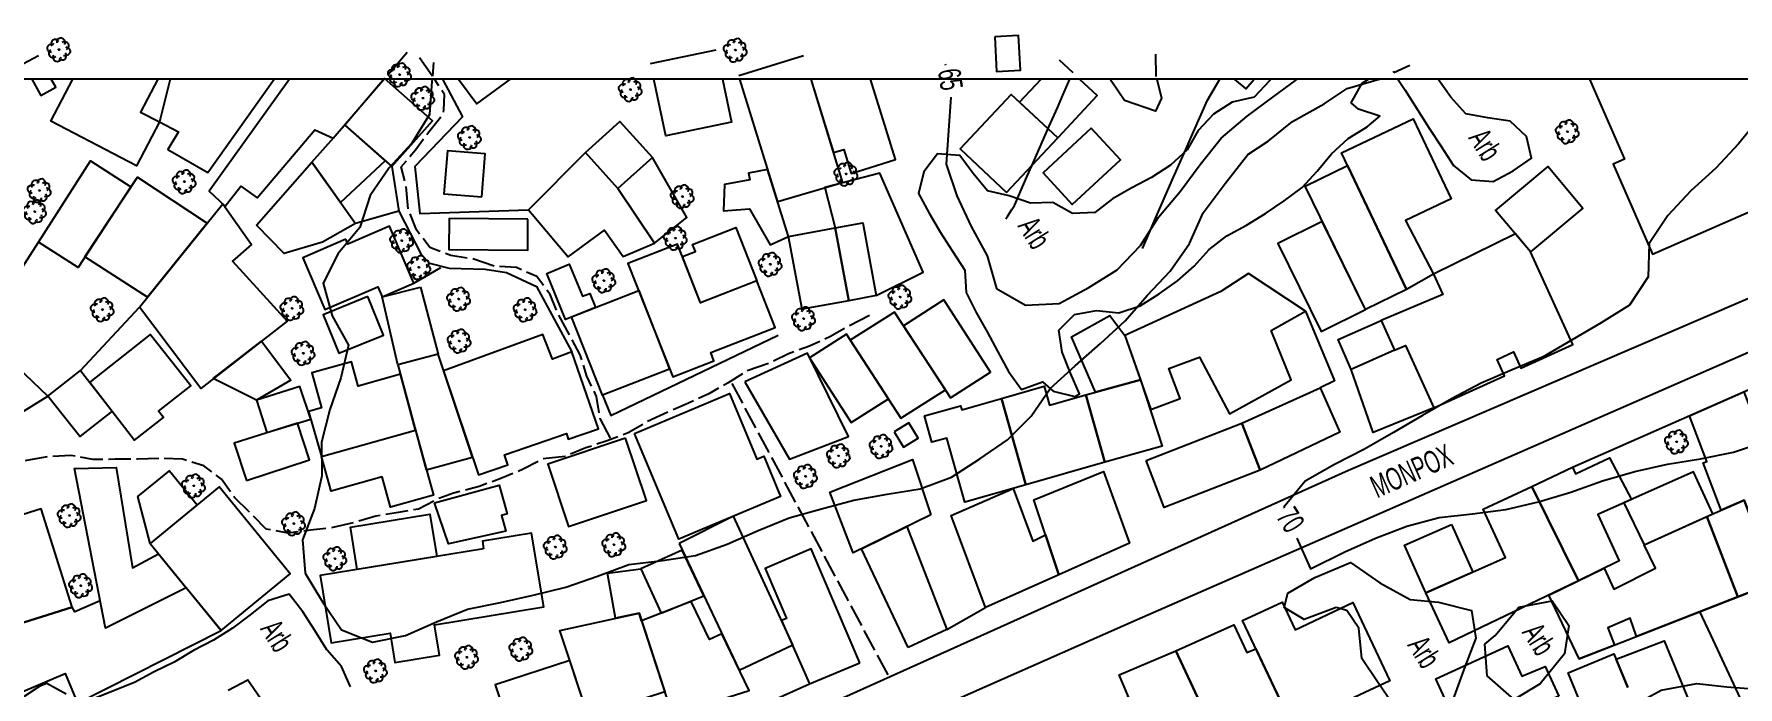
# Model space of a CAD drawing. Header units: millimetres. Extents: x 438774 to 440085, y 7202522 to 7203572.
# Drawn here: x 439084 to 439236.1, y 7203502.7 to 7203561 of the extents above; entities that cross this region are included whole.
import ezdxf

# ---------------------------------------------------------------- set-up
doc = ezdxf.new("R2010")
doc.units = ezdxf.units.MM
doc.linetypes.add('00', pattern=[10, 0, -10])
doc.linetypes.add('17', pattern=[2.5, 2, -0.5])
for name, color, linetype in [('0505', 1, 'Continuous'), ('0506', 1, 'Continuous'), ('0611', 30, 'Continuous'), ('0612', 7, 'Continuous'), ('0623', 30, 'Continuous'), ('0707', 7, 'Continuous'), ('0801', 10, 'Continuous'), ('0803', 160, 'Continuous'), ('1005', 3, 'Continuous'), ('1006', 3, 'Continuous'), ('1007', 3, 'Continuous'), ('cauces', 160, 'Continuous')]:
    doc.layers.add(name, color=color, linetype=linetype)
doc.styles.add('02', font='swissc.ttf')

# ---------------------------------------------------------------- blocks, each defined once
blk = doc.blocks.new('09')
for p, q in [((-0.04, 0.01), (0.04, 0.01)), ((-0.02, 0.03), (0.02, 0.03)), ((0, 0.05), (0, 0.05)), ((-0.04, -0.01), (0.04, -0.01)), ((-0.02, -0.03), (0.02, -0.03))]:
    blk.add_line(p, q)
for points in [[(-0.61, 0.39), (-0.76, 0.34), (-0.88, 0.27), (-0.97, 0.13), (-1, 0), (-0.96, -0.15), (-0.88, -0.26), (-0.83, -0.31), (-0.73, -0.36), (-0.58, -0.38)], [(-0.12, 0.67), (-0.2, 0.77), (-0.32, 0.84), (-0.46, 0.87), (-0.62, 0.83), (-0.74, 0.77), (-0.81, 0.63), (-0.83, 0.49), (-0.83, 0.42), (-0.79, 0.32), (-0.69, 0.22), (-0.62, 0.16)], [(-0.41, 0.6), (-0.39, 0.72), (-0.35, 0.82), (-0.3, 0.88), (-0.18, 0.96), (-0.03, 1), (0.1, 0.96), (0.24, 0.87), (0.31, 0.75), (0.36, 0.62), (0.37, 0.55)], [(0.11, 0.66), (0.19, 0.71), (0.31, 0.78), (0.42, 0.81), (0.49, 0.81), (0.63, 0.78), (0.76, 0.7), (0.82, 0.58), (0.84, 0.41), (0.81, 0.28), (0.75, 0.16), (0.69, 0.06)], [(0.67, -0.42), (0.8, -0.38), (0.91, -0.29), (0.99, -0.14), (1.01, -0.01), (0.95, 0.14), (0.86, 0.24), (0.8, 0.29), (0.7, 0.32), (0.56, 0.34)], [(-0.14, -0.69), (-0.19, -0.75), (-0.3, -0.83), (-0.4, -0.87), (-0.48, -0.87), (-0.61, -0.83), (-0.74, -0.75), (-0.8, -0.63), (-0.83, -0.47), (-0.79, -0.33), (-0.7, -0.18), (-0.64, -0.12)], [(-0.38, -0.63), (-0.34, -0.76), (-0.26, -0.88), (-0.13, -0.97), (0.01, -1.01), (0.15, -0.97), (0.27, -0.88), (0.32, -0.83), (0.36, -0.73), (0.38, -0.57)], [(0.15, -0.7), (0.32, -0.83), (0.46, -0.87), (0.62, -0.85), (0.74, -0.79), (0.83, -0.66), (0.86, -0.52), (0.86, -0.45), (0.83, -0.34), (0.74, -0.24), (0.67, -0.18)]]:
    blk.add_lwpolyline(points)
blk.add_lwpolyline([(0, -0.05), (-0.05, 0), (0, 0.05), (0.05, 0)], close=True)

msp = doc.modelspace()

# ---------------------------------------------------------------- linework, layer by layer
msp.add_lwpolyline([(440081.59, 7203556.96), (438782.49, 7203556.96), (438782.49, 7202523.15), (440081.59, 7202523.15)], close=True)
at = {"layer": '0505', "linetype": 'Continuous', "flags": 128}
for points, elevation in [([(439119.64, 7203558.44), (439119.53, 7203557.23)], 70), ([(439205.4, 7203557.55), (439206.81, 7203558.21)], 70), ([(439119.5, 7203556.96), (439119.48, 7203556.77), (439119.29, 7203553.78), (439117.7, 7203551.24), (439115.66, 7203549.03), (439113.98, 7203546.56), (439113.05, 7203543.7), (439111.13, 7203541.39), (439109.78, 7203538.72), (439110.58, 7203535.82), (439112.04, 7203533.2), (439111.37, 7203530.28), (439110.38, 7203527.45), (439109.63, 7203524.55), (439109.66, 7203521.54), (439109, 7203518.62), (439107.93, 7203515.82), (439108.16, 7203512.83), (439109.73, 7203510.27), (439111.41, 7203507.78), (439114.2, 7203506.69), (439117.14, 7203507.29), (439119.89, 7203508.49), (439122.67, 7203509.63), (439125.61, 7203510.21), (439128.53, 7203510.87), (439131.45, 7203511.59), (439134.28, 7203512.57), (439137.09, 7203513.61), (439140.07, 7203513.97), (439143.04, 7203514.43), (439145.86, 7203515.42), (439148.61, 7203516.65), (439151.38, 7203517.78), (439154.28, 7203518.58), (439157.17, 7203519.36), (439160.13, 7203519.89), (439163.08, 7203520.38), (439165.9, 7203521.42), (439168.41, 7203523.06), (439170.89, 7203524.75), (439173.01, 7203526.87), (439174.71, 7203529.34), (439176.93, 7203531.36), (439179.2, 7203533.34), (439181.39, 7203535.38), (439183.37, 7203537.63), (439185.42, 7203539.82), (439187.13, 7203542.29), (439188.37, 7203545.02), (439190.33, 7203547.63), (439192.35, 7203550.23), (439194.18, 7203551.42), (439196.33, 7203553.18), (439199.17, 7203554.74), (439201.21, 7203556.12), (439204.09, 7203556.94), (439204.14, 7203556.96)], 70), ([(439165.84, 7203555.35), (439165.61, 7203552.36), (439165.41, 7203549.36), (439166.38, 7203546.52), (439167.66, 7203543.8), (439169.07, 7203541.16), (439169.91, 7203538.27), (439172.5, 7203536.78), (439175.5, 7203536.92), (439178.14, 7203538.34), (439180.69, 7203539.93), (439182.76, 7203542.11), (439184.37, 7203544.63), (439186.31, 7203546.92), (439188.09, 7203549.34), (439189.96, 7203551.69), (439192.29, 7203553.63), (439194.7, 7203555.42), (439196.61, 7203556.82), (439196.75, 7203556.96)], 65), ([(439237.64, 7203556.96), (439237.92, 7203556.51), (439238.07, 7203553.51), (439236.18, 7203551.17), (439234.13, 7203548.99), (439231.91, 7203546.97), (439229.85, 7203544.79), (439228.19, 7203542.29), (439228.09, 7203539.29), (439226.44, 7203536.78), (439223.9, 7203535.18), (439221.32, 7203533.67), (439218.72, 7203532.16), (439215.95, 7203531.01), (439213.2, 7203529.82), (439210.55, 7203528.4), (439207.95, 7203526.91), (439205.36, 7203525.39), (439202.76, 7203523.9), (439200.09, 7203522.54), (439197.48, 7203521.05), (439195.57, 7203518.74)], 70), ([(439196.72, 7203515.97), (439197.94, 7203513.22), (439201, 7203514.75), (439203.74, 7203515.97), (439206.54, 7203517.05), (439209.44, 7203517.81), (439212.42, 7203518.13), (439215.4, 7203518.52), (439218.31, 7203519.22), (439221.19, 7203520.06), (439224.01, 7203521.08), (439226.9, 7203521.91), (439229.82, 7203522.57), (439232.78, 7203523.06), (439235.72, 7203523.64), (439238.56, 7203524.61), (439241.55, 7203524.92), (439244.49, 7203525.47), (439247.5, 7203525.56), (439250.39, 7203524.75), (439252.99, 7203523.26), (439254.89, 7203520.95), (439255, 7203520.78)], 70)]:
    msp.add_lwpolyline(points, dxfattribs=dict(at, elevation=elevation))
at = {"layer": '0505', "linetype": '00', "flags": 128}
for points, elevation in [([(439165.33, 7203558.3), (439165.84, 7203555.35)], 65), ([(439195.57, 7203518.74), (439196.72, 7203515.97)], 70)]:
    msp.add_lwpolyline(points, dxfattribs=dict(at, elevation=elevation))
at = {"layer": '0611', "linetype": 'Continuous', "flags": 128}
for points in [[(439002.28, 7203432.47), (439053.13, 7203455.49), (439106.41, 7203479.41), (439151.16, 7203499.45), (439201.35, 7203522.05), (439239.77, 7203538.57), (439263.28, 7203549.71), (439274.14, 7203556.96)], [(439004.28, 7203429.3), (439042.23, 7203446.31), (439113.45, 7203478.19), (439182.47, 7203508.71), (439248.69, 7203537.66)]]:
    msp.add_lwpolyline(points, dxfattribs=at)
at = {"layer": '0623', "linetype": '17', "flags": 128}
for points in [[(439119.53, 7203557.23), (439119.52, 7203557.24), (439118.36, 7203558.87)], [(439135.44, 7203524.9), (439134.51, 7203526.66), (439134.19, 7203528.63), (439133.32, 7203530.44), (439132.72, 7203532.35), (439131.77, 7203534.1), (439130.82, 7203535.87), (439130.06, 7203537.71), (439128.87, 7203539.33), (439127.04, 7203540.12), (439125.04, 7203540.26), (439123.15, 7203540.91), (439121.17, 7203541.19), (439119.31, 7203541.92), (439118.1, 7203543.51), (439117.37, 7203545.37), (439117.2, 7203547.37), (439116.75, 7203549.11), (439118.04, 7203550.63), (439119.21, 7203552.25), (439120.47, 7203553.81), (439120.56, 7203554.18), (439120.62, 7203555.58), (439119.71, 7203556.96)], [(439158.56, 7203535.85), (439156.78, 7203534.93), (439155.03, 7203533.95), (439153.21, 7203533.12), (439151.33, 7203532.43), (439149.54, 7203531.56), (439147.65, 7203530.89), (439145.94, 7203529.85), (439144.21, 7203528.84), (439142.39, 7203528.02), (439140.56, 7203527.22), (439138.75, 7203526.37), (439137.02, 7203525.37), (439135.14, 7203524.67), (439133.25, 7203524.02), (439131.4, 7203523.26), (439129.41, 7203523.05), (439127.64, 7203522.12), (439125.8, 7203521.36), (439123.72, 7203520.58), (439121.42, 7203519.98), (439120.04, 7203519.47), (439118.3, 7203518.56), (439116.47, 7203518.27), (439114.49, 7203517.94), (439112.58, 7203517.36), (439110.63, 7203516.91), (439108.64, 7203516.68), (439106.66, 7203516.41), (439104.7, 7203516.77), (439103.3, 7203518.19), (439101.86, 7203519.6), (439100.71, 7203521.24), (439099.12, 7203522.43), (439097.21, 7203523.03), (439095.2, 7203523.09), (439093.21, 7203523.02), (439091.21, 7203523.01), (439089.21, 7203522.99), (439087.24, 7203523.35), (439085.25, 7203523.25), (439083.28, 7203522.89), (439081.29, 7203522.62), (439079.4, 7203521.95), (439077.6, 7203521.1), (439075.85, 7203520.13), (439074.13, 7203519.11), (439072.26, 7203518.38), (439070.43, 7203517.59), (439068.64, 7203516.71), (439066.73, 7203516.08), (439064.86, 7203515.37), (439062.91, 7203514.97), (439060.98, 7203514.42), (439059.11, 7203513.72), (439057.16, 7203513.28), (439055.18, 7203513.01), (439053.25, 7203512.48), (439051.3, 7203512.03), (439049.3, 7203511.94), (439047.32, 7203512.26), (439046.28, 7203513.97), (439045.26, 7203515.69), (439044.71, 7203517.61), (439044.28, 7203519.56), (439044.25, 7203519.72)], [(439160.23, 7203503.77), (439146.09, 7203530.16)]]:
    msp.add_lwpolyline(points, dxfattribs=at)
at = {"layer": '0707', "linetype": 'Continuous', "flags": 128}
for points in [[(439120.43, 7203556.96), (439122.22, 7203553.58), (439117.96, 7203549.14), (439118.42, 7203544.96), (439128.11, 7203545.28)], [(439115.91, 7203549.14), (439116.55, 7203545.17), (439112.66, 7203544.05)], [(439116.55, 7203545.17), (439118.54, 7203541.3), (439119.27, 7203540.53), (439121.02, 7203540.06), (439124.24, 7203539.99), (439126.16, 7203539.7), (439128.82, 7203538.43), (439131.99, 7203532.61)], [(439079.17, 7203534.35), (439084.35, 7203542.39)], [(439117.88, 7203538.73), (439120.29, 7203540.12)], [(439088.11, 7203530.95), (439093.37, 7203536.59)], [(439197.51, 7203536.23), (439200.1, 7203530.01), (439198.81, 7203529.38)], [(439076.08, 7203523.01), (439085.19, 7203528.65), (439079.17, 7203534.35)], [(439134.72, 7203528.73), (439135.48, 7203526.91), (439150.42, 7203534.08)], [(439208.97, 7203527.6), (439203.54, 7203525.41), (439201.59, 7203531.03)], [(439221.35, 7203522.31), (439241.82, 7203531.32), (439245.54, 7203521.99)], [(439221.94, 7203505.19), (439239.46, 7203512.05), (439244.19, 7203513.95)], [(439165.46, 7203507.82), (439168.93, 7203509.79)], [(439233.7, 7203507.34), (439232.72, 7203509.43)], [(439242.26, 7203488.95), (439233.7, 7203507.34)], [(439135.16, 7203494.87), (439153.21, 7203502.95)]]:
    msp.add_lwpolyline(points, dxfattribs=at)
at = {"layer": '0801', "linetype": 'Continuous', "flags": 128}
for points in [[(439169.75, 7203560.73), (439169.92, 7203557.64), (439172.06, 7203557.76), (439171.88, 7203560.85), (439169.75, 7203560.73)], [(439111.73, 7203552.85), (439115.91, 7203549.14), (439119.53, 7203553.22), (439115.27, 7203557), (439111.73, 7203552.85)], [(439170.79, 7203546.84), (439175.37, 7203551.71), (439171.22, 7203555.59), (439166.66, 7203550.72), (439170.79, 7203546.84)], [(439133.2, 7203550.41), (439136.28, 7203553.17), (439139.18, 7203549.94), (439136.09, 7203547.18), (439133.2, 7203550.41)], [(439206.51, 7203538.18), (439200.71, 7203550.38), (439207.11, 7203553.42), (439210.5, 7203546.26), (439206.44, 7203544.32), (439208.94, 7203539.55), (439206.51, 7203538.18)], [(439108.78, 7203549.54), (439111.73, 7203552.85), (439115.33, 7203549.66), (439111.33, 7203545.94), (439108.78, 7203549.54)], [(439178.36, 7203552.56), (439174.06, 7203548.58), (439176.67, 7203545.76), (439180.97, 7203549.75), (439178.36, 7203552.56)], [(439123.94, 7203546.43), (439124.26, 7203550.28), (439120.89, 7203550.56), (439120.57, 7203546.7), (439123.94, 7203546.43)], [(439139.38, 7203542.31), (439136.09, 7203547.18), (439133.2, 7203550.41), (439128.11, 7203545.28), (439131.66, 7203541.1), (439134.91, 7203543.48), (439136.56, 7203541.11), (439139.38, 7203542.31)], [(439092.61, 7203547.33), (439087.89, 7203540.12), (439084.35, 7203542.39), (439088.99, 7203549.65), (439092.61, 7203547.33)], [(439103.82, 7203543.91), (439108.78, 7203549.54), (439112.66, 7203544.05), (439109.71, 7203542.39), (439106.29, 7203541.37), (439103.82, 7203543.91)], [(439136.09, 7203547.18), (439139.38, 7203542.31), (439142.26, 7203544.61), (439139.18, 7203549.94), (439136.09, 7203547.18)], [(439151.34, 7203542.91), (439149.47, 7203548.88), (439147.76, 7203548.57), (439147.87, 7203547.95), (439145.63, 7203547.54), (439145.52, 7203545.2), (439147.84, 7203545.36), (439149.71, 7203542.16), (439151.34, 7203542.91)], [(439202.87, 7203536.38), (439197.46, 7203547.39), (439201.25, 7203549.25), (439206.51, 7203538.18), (439202.87, 7203536.38)], [(439217.6, 7203541.52), (439214.48, 7203545.23), (439219.17, 7203549.14), (439222.27, 7203545.43), (439217.6, 7203541.52)], [(439088.51, 7203541.09), (439093.19, 7203548.21), (439099.43, 7203544.09), (439094.09, 7203537.48), (439088.51, 7203541.09)], [(439159.16, 7203537.62), (439163.37, 7203539.71), (439159.5, 7203548.56), (439154.59, 7203547.29), (439155.51, 7203543.67), (439157.96, 7203544.13), (439159.16, 7203537.62)], [(439093.37, 7203536.59), (439100.81, 7203545.82), (439103.38, 7203542.18), (439101.67, 7203540.69), (439106.56, 7203535.34), (439098.85, 7203529.33), (439093.37, 7203536.59)], [(439128.07, 7203544.44), (439121.03, 7203544.5), (439121.01, 7203541.73), (439128.05, 7203541.67), (439128.07, 7203544.44)], [(439156.72, 7203537.17), (439155.51, 7203543.67), (439157.96, 7203544.13), (439159.16, 7203537.62), (439156.72, 7203537.17)], [(439111.8, 7203542.65), (439107.96, 7203540.99), (439109.94, 7203536.39), (439114.66, 7203538.42), (439115.06, 7203537.51), (439117.88, 7203538.73), (439115.69, 7203543.83), (439111.98, 7203542.23), (439111.8, 7203542.65)], [(439148.5, 7203538.95), (439143.49, 7203536.98), (439141.87, 7203541.11), (439143.02, 7203541.56), (439142.76, 7203542.2), (439146.62, 7203543.71), (439148.5, 7203538.95)], [(439155.51, 7203543.67), (439156.72, 7203537.17), (439152.54, 7203536.4), (439151.34, 7203542.91), (439155.51, 7203543.67)], [(439208.97, 7203527.6), (439215.28, 7203530.47), (439214.62, 7203531.92), (439216.08, 7203532.59), (439216.73, 7203531.15), (439221.37, 7203533.27), (439217.6, 7203541.52), (439216.25, 7203543.13), (439208.94, 7203539.55), (439209.76, 7203537.71), (439204.27, 7203535.41), (439205.45, 7203532.74), (439206.43, 7203533.17), (439208.97, 7203527.6)], [(439148.5, 7203538.95), (439143.49, 7203536.98), (439141.42, 7203542.23), (439137, 7203540.49), (439141, 7203530.36), (439144.68, 7203531.81), (439144.39, 7203532.53), (439150.14, 7203534.79), (439148.5, 7203538.95)], [(439134.09, 7203536.55), (439131.43, 7203535.5), (439129.74, 7203539.61), (439131.75, 7203540.43), (439132.93, 7203537.56), (439133.58, 7203537.82), (439134.09, 7203536.55)], [(439181.38, 7203534.05), (439183.69, 7203527.45), (439186.31, 7203528.43), (439185.31, 7203531.11), (439188.03, 7203532.13), (439190.72, 7203527.06), (439196.23, 7203530.11), (439194.42, 7203534.52), (439197.51, 7203536.23), (439192.42, 7203539.59), (439189.93, 7203537.99), (439181.38, 7203534.05)], [(439118.46, 7203538.37), (439120.04, 7203532.4), (439116.45, 7203531.45), (439115.06, 7203537.51), (439118.46, 7203538.37)], [(439137.96, 7203538.07), (439140.72, 7203531.07), (439134.72, 7203528.73), (439131.97, 7203535.72), (439137.96, 7203538.07)], [(439113.78, 7203537.53), (439109.79, 7203535.92), (439111.18, 7203532.49), (439115.16, 7203534.1), (439113.78, 7203537.53)], [(439161.59, 7203534.93), (439165.81, 7203528.49), (439169.37, 7203530.78), (439165.19, 7203537.25), (439161.59, 7203534.93)], [(439156.85, 7203533.65), (439161.35, 7203526.67), (439165.34, 7203529.2), (439160.81, 7203536.16), (439156.85, 7203533.65)], [(439182.76, 7203530.11), (439178.75, 7203529), (439176.59, 7203533.95), (439180.02, 7203535.85), (439181.38, 7203534.05), (439182.76, 7203530.11)], [(439204.27, 7203535.41), (439205.45, 7203532.74), (439201.59, 7203531.03), (439200.41, 7203533.71), (439204.27, 7203535.41)], [(439088.94, 7203529.9), (439092.94, 7203524.72), (439095.51, 7203526.75), (439095.09, 7203527.3), (439097.97, 7203529.57), (439094.33, 7203534.16), (439088.94, 7203529.9)], [(439099.97, 7203530.21), (439104.26, 7203533.55), (439106.9, 7203530.07), (439103.84, 7203528.3), (439099.97, 7203530.21)], [(439120.54, 7203530.9), (439123.65, 7203521.63), (439126.26, 7203522.52), (439125.96, 7203523.4), (439131.51, 7203525.3), (439131.67, 7203524.82), (439134.37, 7203525.74), (439131.99, 7203532.61), (439130.26, 7203531.94), (439129.4, 7203534.15), (439120.54, 7203530.9)], [(439160.25, 7203528.41), (439156.5, 7203534.19), (439153.22, 7203532.08), (439156.92, 7203526.28), (439160.25, 7203528.41)], [(439116.45, 7203531.45), (439118.99, 7203522.06), (439123.13, 7203523.2), (439120.04, 7203532.4), (439116.45, 7203531.45)], [(439147.42, 7203529.94), (439151.42, 7203523.02), (439156.68, 7203525.04), (439153.03, 7203532.48), (439147.42, 7203529.94)], [(439088.11, 7203530.95), (439090.94, 7203527.31), (439088.05, 7203525.03), (439085.19, 7203528.65), (439088.11, 7203530.95)], [(439109.62, 7203523.27), (439118.04, 7203525.61), (439116.68, 7203530.61), (439112.9, 7203529.55), (439112.3, 7203531.71), (439108.78, 7203530.72), (439109.64, 7203527.61), (439108.46, 7203527.28), (439109.62, 7203523.27)], [(439104.74, 7203525.4), (439108.69, 7203526.59), (439107.71, 7203529.5), (439103.84, 7203528.3), (439104.74, 7203525.4)], [(439137.59, 7203525.31), (439146.06, 7203528.87), (439148.51, 7203523.03), (439149.12, 7203523.28), (439150.63, 7203519.7), (439141.54, 7203515.88), (439137.59, 7203525.31)], [(439172.53, 7203520.73), (439170.35, 7203528.45), (439174.16, 7203529.53), (439174.64, 7203527.84), (439177.88, 7203528.76), (439179.59, 7203522.74), (439172.53, 7203520.73)], [(439179.59, 7203522.74), (439177.88, 7203528.76), (439182.76, 7203530.11), (439184.71, 7203524.19), (439179.59, 7203522.74)], [(439191.82, 7203526.24), (439198.81, 7203529.38), (439200.58, 7203525.44), (439193.45, 7203522.04), (439191.82, 7203526.24)], [(439236.65, 7203529.04), (439240.04, 7203520.19), (439239.41, 7203519.95), (439240.09, 7203518.28), (439237.48, 7203517.22), (439236.66, 7203519.37), (439234.62, 7203518.47), (439233, 7203522.69), (439233.34, 7203522.82), (439231.8, 7203526.9), (439236.65, 7203529.04)], [(439170.35, 7203528.45), (439172.53, 7203520.73), (439167.08, 7203519.19), (439165.46, 7203524.9), (439164.14, 7203524.53), (439163.47, 7203526.88), (439166.7, 7203527.79), (439166.8, 7203527.44), (439170.35, 7203528.45)], [(439102.92, 7203521.12), (439108.56, 7203522.97), (439107.49, 7203526.23), (439101.83, 7203524.45), (439102.92, 7203521.12)], [(439160.76, 7203525.46), (439161.59, 7203524.09), (439162.9, 7203524.89), (439162.08, 7203526.26), (439160.76, 7203525.46)], [(439183.26, 7203522.91), (439191.82, 7203526.24), (439193.45, 7203522.04), (439184.89, 7203518.72), (439183.26, 7203522.91)], [(439109.62, 7203523.27), (439118.04, 7203525.61), (439119.62, 7203519.81), (439115.8, 7203518.74), (439115.05, 7203521.43), (439110.49, 7203520.16), (439109.62, 7203523.27)], [(439136.79, 7203524.89), (439129.84, 7203522.57), (439131.7, 7203517.01), (439138.65, 7203519.33), (439136.79, 7203524.89)], [(439164.04, 7203518.06), (439157.11, 7203514.65), (439155.01, 7203520.07), (439162.4, 7203523), (439164.04, 7203518.06)], [(439226.61, 7203519.42), (439223.59, 7203518.07), (439225.5, 7203513.95), (439221.89, 7203512.15), (439217.72, 7203520.57), (439221.35, 7203522.31), (439221.62, 7203521.71), (439224.66, 7203523.14), (439226.61, 7203519.42)], [(439090.34, 7203507.94), (439087.57, 7203522.19), (439091.29, 7203522.27), (439092.74, 7203513.33), (439095.08, 7203514.56), (439097.56, 7203511.54), (439090.34, 7203507.94)], [(439094.32, 7203515.5), (439093.22, 7203519.7), (439096.06, 7203521.99), (439098.54, 7203518.95), (439094.32, 7203515.5)], [(439175.48, 7203512.69), (439173.24, 7203519.38), (439179.47, 7203521.91), (439181.79, 7203515.52), (439175.48, 7203512.69)], [(439227.74, 7203515.37), (439233.86, 7203518.13), (439232.15, 7203521.88), (439225.93, 7203519.11), (439227.74, 7203515.37)], [(439094.32, 7203515.5), (439100.68, 7203507.73), (439106.84, 7203512.77), (439100.49, 7203520.54), (439094.32, 7203515.5)], [(439119.73, 7203519.11), (439125.5, 7203520.71), (439126.21, 7203518.14), (439125.7, 7203518), (439126.1, 7203516.6), (439120.96, 7203515.46), (439119.73, 7203519.11)], [(439175.48, 7203512.69), (439168.93, 7203509.79), (439165.85, 7203517.98), (439171.4, 7203520.41), (439173.15, 7203515.71), (439174.29, 7203516.25), (439175.48, 7203512.69)], [(439217.72, 7203520.57), (439221.89, 7203512.15), (439210.33, 7203506.61), (439208.25, 7203511.09), (439215.37, 7203514.23), (439213.37, 7203518.56), (439217.72, 7203520.57)], [(439076.93, 7203516.19), (439079.68, 7203507.41), (439087.36, 7203509.81), (439084.6, 7203518.6), (439076.93, 7203516.19)], [(439233.33, 7203517.9), (439236.66, 7203519.37), (439239.46, 7203512.05), (439236.1, 7203510.74), (439233.33, 7203517.9)], [(439119.93, 7203514.33), (439112.82, 7203513.17), (439112.21, 7203516.96), (439119.32, 7203518.11), (439119.93, 7203514.33)], [(439141.58, 7203515.49), (439146.94, 7203504.19), (439151.73, 7203506.43), (439146.43, 7203517.93), (439141.58, 7203515.49)], [(439162.03, 7203506.2), (439157.84, 7203515.02), (439161.91, 7203517.01), (439165.46, 7203507.82), (439162.03, 7203506.2)], [(439210.54, 7203517.18), (439212.43, 7203512.94), (439208.25, 7203511.09), (439206.35, 7203515.33), (439210.54, 7203517.18)], [(439233.33, 7203517.9), (439236.1, 7203510.74), (439227.07, 7203507.2), (439226.48, 7203508.82), (439224.49, 7203507.95), (439225.1, 7203506.42), (439221.94, 7203505.19), (439219.22, 7203510.87), (439224.17, 7203513.28), (439225.03, 7203511.4), (439228.74, 7203513.28), (439227.74, 7203515.37), (439233.33, 7203517.9)], [(439124.11, 7203515.02), (439109.51, 7203512.62), (439110.49, 7203506.63), (439115.76, 7203507.5), (439116.18, 7203504.86), (439120.17, 7203505.51), (439119.73, 7203508.23), (439129.48, 7203509.83), (439128.39, 7203516.42), (439124.01, 7203515.7), (439124.11, 7203515.02)], [(439138.15, 7203513.24), (439139.95, 7203509.27), (439143.77, 7203510.82), (439141.84, 7203514.91), (439138.15, 7203513.24)], [(439157.69, 7203504.85), (439153.37, 7203515.02), (439149.26, 7203513.26), (439151.16, 7203508.8), (439150.72, 7203508.61), (439153.21, 7203502.95), (439157.69, 7203504.85)], [(439135.17, 7203512.84), (439138.15, 7203513.24), (439139.95, 7203509.27), (439138.21, 7203508.6), (439137.99, 7203509.27), (439135.89, 7203508.81), (439135.17, 7203512.84)], [(439097.56, 7203511.54), (439090.34, 7203507.94), (439089.87, 7203510.38), (439087.6, 7203509.4), (439087.36, 7203509.81), (439079.68, 7203507.41), (439081.57, 7203501.69), (439086.75, 7203503.89), (439087.84, 7203501.24), (439100.68, 7203507.73), (439097.56, 7203511.54)], [(439137.99, 7203509.27), (439140.29, 7203502.24), (439133.48, 7203500.02), (439130.92, 7203507.73), (439137.99, 7203509.27)], [(439138.21, 7203508.6), (439140.96, 7203500.19), (439147.83, 7203502.37), (439145.37, 7203507.42), (439144.28, 7203506.91), (439142.65, 7203510.31), (439138.21, 7203508.6)], [(439196.32, 7203499.24), (439191.88, 7203508.61), (439195.43, 7203510.26), (439196.59, 7203507.79), (439201.72, 7203510.22), (439205.02, 7203503.24), (439200.07, 7203500.9), (439199.96, 7203501.13), (439196.32, 7203499.24)], [(439190.27, 7203496.61), (439185.91, 7203505.92), (439191.1, 7203508.22), (439192.27, 7203505.75), (439193.08, 7203506.08), (439196.32, 7203499.24), (439190.27, 7203496.61)], [(439220.11, 7203501.87), (439211.54, 7203498.15), (439209.13, 7203503.41), (439215.58, 7203506.34), (439216.81, 7203503.64), (439218.89, 7203504.5), (439220.11, 7203501.87)], [(439135.16, 7203494.87), (439131.81, 7203505.05), (439125.14, 7203502.86), (439128.75, 7203492.03), (439135.16, 7203494.87)], [(439181.63, 7203492.83), (439178.42, 7203500.39), (439181.69, 7203501.79), (439180.85, 7203503.77), (439185.91, 7203505.92), (439190.27, 7203496.61), (439181.63, 7203492.83)]]:
    msp.add_lwpolyline(points, close=True, dxfattribs=at)
for points in [[(439115.58, 7203557.37), (439117.29, 7203559.37)], [(439139.02, 7203558.34), (439144.88, 7203559.57)], [(439084.37, 7203559.04), (439083.03, 7203558.31)], [(439146.89, 7203557.28), (439152.68, 7203559.05)], [(439175.49, 7203558.67), (439176.72, 7203557.53)], [(439083.77, 7203556.96), (439084.57, 7203555.49), (439085.91, 7203556.22), (439085.5, 7203556.96)], [(439095.02, 7203556.96), (439093.48, 7203554), (439095.16, 7203553.13), (439093.11, 7203549.21), (439085.46, 7203553.19), (439087.42, 7203556.96)], [(439096.12, 7203556.96), (439095.16, 7203553.13), (439096.85, 7203552.24), (439095.92, 7203550.68), (439099.49, 7203548.61), (439105.39, 7203556.96)], [(439106.77, 7203556.96), (439099.61, 7203546.95), (439101.04, 7203545.6), (439102.43, 7203547.39), (439103.9, 7203546.35), (439109.03, 7203552.42), (439110.68, 7203551.67), (439115.26, 7203557.01)], [(439121.87, 7203556.96), (439123.5, 7203554.74), (439126.52, 7203556.96)], [(439145.43, 7203556.96), (439146.24, 7203553.11), (439140.38, 7203551.88), (439139.31, 7203556.96)], [(439153.32, 7203556.96), (439156.17, 7203547.69), (439150.38, 7203546), (439146.99, 7203556.96)], [(439153.32, 7203556.96), (439155.35, 7203550.39), (439156.27, 7203550.68), (439156.94, 7203548.54), (439160.9, 7203549.78), (439158.67, 7203556.96)], [(439177.33, 7203556.96), (439178.9, 7203555.5), (439175.37, 7203551.71), (439171.97, 7203554.89), (439173.89, 7203556.96)], [(439191.13, 7203556.96), (439192.18, 7203556.09), (439192.91, 7203556.96)], [(439222.87, 7203556.96), (439226, 7203549.81), (439224.97, 7203549.37), (439228.49, 7203541.33), (439243.36, 7203547.83), (439239.83, 7203556.25), (439238.48, 7203555.65), (439237.91, 7203556.96)], [(439226.28, 7203502.64), (439225.24, 7203505.17), (439229.52, 7203506.81), (439230.21, 7203505.14)], [(439220.53, 7203499.01), (439220.15, 7203499.82), (439222.27, 7203500.76), (439220.95, 7203503.94), (439225.04, 7203505.63), (439226.28, 7203502.64)], [(439230.21, 7203505.14), (439231.92, 7203501.02), (439227.63, 7203499.35)]]:
    msp.add_lwpolyline(points, dxfattribs=at)
at = {"layer": '0803', "linetype": 'Continuous', "flags": 128}
msp.add_lwpolyline([(439202.87, 7203536.38), (439199, 7203544.25), (439195.04, 7203542.29), (439198.9, 7203534.43), (439202.87, 7203536.38)], close=True, dxfattribs=at)
at = {"layer": '1005'}
for points in [[(439184.11, 7203559.19), (439184.15, 7203557.19)], [(439194.41, 7203556.96), (439194.29, 7203556.79), (439192.91, 7203555.34), (439190.95, 7203554.9), (439189.27, 7203553.83), (439187.92, 7203552.36), (439186.92, 7203550.63), (439185.44, 7203549.27), (439183.76, 7203548.18), (439182, 7203547.25), (439180.26, 7203546.26), (439178.68, 7203545.04), (439176.68, 7203544.96), (439174.94, 7203545.95), (439172.93, 7203545.89), (439171.04, 7203546.53), (439169.09, 7203546.98), (439167.83, 7203548.53), (439166.64, 7203550.14), (439164.64, 7203550.27), (439163.43, 7203548.67), (439162.93, 7203546.74), (439163.88, 7203544.98), (439164.92, 7203543.27), (439165.99, 7203541.58), (439167.08, 7203539.9), (439167.21, 7203537.91), (439168.1, 7203536.12), (439169.07, 7203534.38), (439170.02, 7203532.61), (439170.98, 7203530.86), (439172.15, 7203529.24), (439174.02, 7203529.94), (439174.97, 7203529.1), (439176.9, 7203528.63), (439177.32, 7203528.86), (439176.53, 7203530.7), (439175.78, 7203532.56), (439175.46, 7203534.53), (439176.88, 7203535.93), (439178.84, 7203536.28), (439180.84, 7203536.08), (439182.74, 7203536.7), (439184.42, 7203537.78), (439186.06, 7203538.94), (439187.57, 7203540.24), (439188.89, 7203541.75), (439190.48, 7203542.96), (439192.24, 7203543.9), (439193.94, 7203544.95), (439195.59, 7203546.08), (439197.21, 7203547.27), (439198.55, 7203548.74), (439199.83, 7203550.28), (439201.3, 7203551.65), (439203.02, 7203552.68), (439204.13, 7203553.65), (439202.24, 7203554.27), (439201.57, 7203554.84), (439202.55, 7203556.58), (439203.12, 7203556.96)], [(439184.21, 7203556.96), (439184.64, 7203555.25), (439184.11, 7203554.08), (439181.34, 7203555.05), (439180.22, 7203556.71), (439180.09, 7203556.96)], [(439205.33, 7203557.65), (439205.4, 7203557.55)], [(439205.76, 7203556.96), (439206.39, 7203555.96), (439207.47, 7203554.27), (439208.54, 7203552.58), (439209.63, 7203550.9), (439210.72, 7203549.23), (439212.28, 7203547.97), (439214.27, 7203547.8), (439216.03, 7203548.76), (439217.67, 7203549.89), (439217.23, 7203551.84), (439215.77, 7203553.21), (439213.79, 7203553.51), (439211.82, 7203553.86), (439210.48, 7203555.35), (439209.33, 7203556.98)], [(439112.23, 7203502.68), (439111.42, 7203504.51), (439110.1, 7203506.01), (439109.05, 7203507.71), (439107.97, 7203509.39), (439106.74, 7203510.97), (439104.84, 7203510.37), (439103.26, 7203509.13), (439101.67, 7203507.92), (439099.98, 7203506.86), (439098.2, 7203505.94), (439096.48, 7203504.91), (439094.69, 7203504.03), (439092.93, 7203503.08), (439089.28, 7203501.61)], [(439086.84, 7203502.03), (439085.1, 7203503), (439084.49, 7203502.74), (439082.8, 7203501.66)], [(439101.29, 7203502.39), (439103.06, 7203503.32), (439104.19, 7203501.67)]]:
    msp.add_lwpolyline(points, dxfattribs=at)
for points in [[(439200.25, 7203509.79), (439197.38, 7203508.7), (439195.6, 7203509.79), (439195.93, 7203511.07), (439198.34, 7203512.45), (439201.51, 7203513.79), (439204.15, 7203511.99), (439206.85, 7203510.49), (439209.38, 7203510.26), (439212.31, 7203509.52), (439212.7, 7203507.03), (439211.73, 7203504.47), (439210.65, 7203501.53), (439210.08, 7203498.9), (439207.52, 7203498.03), (439205.72, 7203500.53), (439203.94, 7203503.15), (439202.53, 7203505.21), (439202.25, 7203507.92), (439201.19, 7203509.5)], [(439214.88, 7203507.8), (439216.54, 7203509.8), (439219.52, 7203510.36), (439221.01, 7203508.18), (439220.62, 7203505.65), (439218.46, 7203502.97), (439216.13, 7203501.56), (439213.73, 7203503.68), (439213.5, 7203506.51), (439214.43, 7203507.29)], [(439226.23, 7203500.73), (439229.26, 7203502.41), (439232.46, 7203502.99), (439235.13, 7203502.69), (439238.22, 7203502.47), (439240.92, 7203504.06), (439243.54, 7203502.97), (439243.24, 7203500.39), (439240.94, 7203498.28), (439240.37, 7203495.63), (439238.24, 7203493.66), (439235.89, 7203492.28), (439232.87, 7203492.24), (439230.79, 7203494.09), (439228.77, 7203495.71), (439226.87, 7203497.91), (439226.1, 7203499.72)]]:
    msp.add_lwpolyline(points, close=True, dxfattribs=at)
at = {"layer": 'cauces', "elevation": 60}
for points in [[(439170.74, 7203544.49), (439170.91, 7203544.75), (439171.27, 7203545.31), (439171.51, 7203545.67), (439171.54, 7203545.73), (439172.06, 7203546.91), (439172.54, 7203548.01), (439173.18, 7203549.48), (439174.61, 7203552.74), (439175.34, 7203554.4), (439175.83, 7203555.51), (439176.47, 7203556.96)], [(439182.93, 7203541.82), (439183.05, 7203542.1), (439183.53, 7203543.2), (439184.17, 7203544.66), (439185.6, 7203547.92), (439186.31, 7203549.55), (439186.81, 7203550.66), (439187.5, 7203552.24), (439188.75, 7203555.08), (439189.84, 7203556.96)]]:
    msp.add_lwpolyline(points, dxfattribs=at)

# ---------------------------------------------------------------- block references
at = {"layer": '1007', "rotation": 302}
for p in [(439086.18, 7203559.59), (439146.59, 7203559.54), (439116.61, 7203557.34), (439118.69, 7203555.25), (439137.22, 7203556.02), (439220.89, 7203552.26), (439122.85, 7203551.74), (439097.38, 7203547.8), (439156.47, 7203548.49), (439084.44, 7203547.01), (439141.86, 7203546.47), (439084.03, 7203545.12), (439141.24, 7203542.75), (439116.8, 7203542.53), (439118.33, 7203540.14), (439149.7, 7203540.42), (439134.85, 7203538.96), (439121.89, 7203537.31), (439161.3, 7203537.5), (439090.06, 7203536.38), (439107.01, 7203536.48), (439127.82, 7203536.36), (439152.69, 7203535.56), (439121.93, 7203533.57), (439108, 7203532.48), (439230.64, 7203524.57), (439155.8, 7203523.32), (439159.61, 7203524.16), (439152.86, 7203521.48), (439098.22, 7203520.64), (439087.12, 7203517.99), (439107.15, 7203517.27), (439135.75, 7203515.38), (439110.84, 7203514.14), (439130.52, 7203515.17), (439088.14, 7203511.72), (439122.6, 7203505.34), (439127.45, 7203506.07), (439114.46, 7203504.12)]:
    msp.add_blockref('09', p, dxfattribs=at)

# ---------------------------------------------------------------- texts
at = {"layer": '0506', "style": '02', "width": 0.75}
for s, rotation, p in [('65', 279, (439164.67, 7203557.72)), ('70', 302, (439194.82, 7203517.89))]:
    msp.add_text(s, height=2, rotation=rotation, dxfattribs=at).set_placement(p)
at = {"layer": '0612', "style": '02', "width": 0.75}
msp.add_text('MONPOX', height=2, rotation=24, dxfattribs=at).set_placement((439203.89, 7203519.51))
at = {"layer": '1006', "style": '02', "width": 0.75}
for p in [(439212, 7203551.71), (439171.75, 7203543.84), (439104.11, 7203507.87), (439216.79, 7203507.56), (439206.55, 7203506.42)]:
    msp.add_text('Arb', height=2, rotation=302, dxfattribs=at).set_placement(p)

doc.saveas('drawing.dxf')
